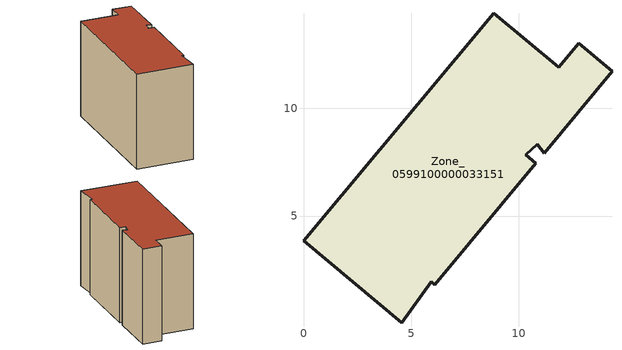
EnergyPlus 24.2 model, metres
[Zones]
Zone_0599100000033151
 floor ground (C_G): 11.86,11.92 12.77,13.02 14.33,11.72 11.17,7.92 10.87,8.33 10.32,7.85 10.78,7.45 6.1,1.81 5.93,1.95 4.56,0.03 0,3.85 8.84,14.43 z0
 wall outside (C_F): 5.93,1.95 6.1,1.81 10.78,7.45 10.32,7.85 10.87,8.33 11.17,7.92 14.33,11.72 12.77,13.02 11.86,11.92 8.84,14.43 0,3.85 4.56,0.03 5.93,1.95 z0:10.08
 roof outside (C_R): 11.17,7.92 14.33,11.72 12.77,13.02 11.86,11.92 8.84,14.43 0,3.85 4.56,0.03 5.93,1.95 6.1,1.81 10.78,7.45 10.32,7.85 10.87,8.33 z10.08
[BUILDING]
Pand.0599100000033151: North Axis=0; Terrain=City; Loads Convergence Tolerance Value=0.04; Temperature Convergence Tolerance Value=0.4; Solar Distribution=FullExterior; Maximum Number of Warmup Days=25; Minimum Number of Warmup Days=1
[Site:Location]
Rotterdam.The.Hague.AP_ZH_NLD Design_Conditions: Latitude=51.96; Longitude=4.45; Time Zone=1; Elevation=-4.5
[SITE:GROUNDTEMPERATURE:BUILDINGSURFACE]
18, 18, 18, 18, 18, 18, 18, 18, 18, 18, 18, 18
[MATERIAL] Thermal Absorptance=0.9; Solar Absorptance=0.7; Visible Absorptance=0.7
Name | Roughness | Thickness | Conductivity | Density | Specific Heat
G.TC.1946 | MediumSmooth | 0.15 | 1 | 540 | 1210
F.TC.1946 | Rough | 0.3 | 0.857143 | 1920 | 840
R.TC.1946 | MediumRough | 0.2 | 0.909091 | 1500 | 1000
[CONSTRUCTION]
C_G: G.TC.1946
C_F: F.TC.1946
C_R: R.TC.1946
[ZONE]
Zone_0599100000033151: Type=1; Multiplier=1; Ceiling Height=Autocalculate; Volume=Autocalculate; Floor Area=autocalculate; Part of Total Floor Area=Yes
[ZONEINFILTRATION:DESIGNFLOWRATE]
Infil_Zone_0599100000033151: Zone or ZoneList or Space or SpaceList=Zone_0599100000033151; Schedule=AlwaysOn; Design Flow Rate Calculation Method=Flow/Area; Flow Rate per Floor Area=0.003; Constant Term Coefficient=1; Temperature Term Coefficient=0; Velocity Term Coefficient=0; Velocity Squared Term Coefficient=0
[HVACTEMPLATE:ZONE:IDEALLOADSAIRSYSTEM]
Zone_0599100000033151: Maximum Heating Supply Air Temperature=50; Minimum Cooling Supply Air Temperature=13; Maximum Heating Supply Air Humidity Ratio=0.0156; Minimum Cooling Supply Air Humidity Ratio=0.0077; Heating Limit=NoLimit; Cooling Limit=NoLimit; Dehumidification Control Type=ConstantSensibleHeatRatio; Cooling Sensible Heat Ratio=0.7; Dehumidification Setpoint=60; Humidification Control Type=None; Humidification Setpoint=30; Outdoor Air Method=None; Outdoor Air Flow Rate per Person=0.00944; Outdoor Air Flow Rate per Zone Floor Area=0; Outdoor Air Flow Rate per Zone=0; Demand Controlled Ventilation Type=None; Outdoor Air Economizer Type=NoEconomizer; Heat Recovery Type=None; Sensible Heat Recovery Effectiveness=0.7; Latent Heat Recovery Effectiveness=0.65
[ZONECONTROL:THERMOSTAT]
ThermostatControl_Zone_0599100000033151: Zone or ZoneList=Zone_0599100000033151; Control Type Schedule=DualSetpointControlType; Control 1=Thermostat_Zone_0599100000033151; Temperature Difference Between Cutout And Setpoint=0
[THERMOSTATSETPOINT:DUALSETPOINT]
Thermostat_Zone_0599100000033151: Heating Setpoint Temperature Schedule=HeatingSetpoint_Zone_0599100000033151; Cooling Setpoint Temperature Schedule=CoolingSetpoint_Zone_0599100000033151
[SCHEDULE:COMPACT]
HeatingSetpoint_Zone_0599100000033151: Through: 12/31, For: AllDays, Until: 24:00, 21
CoolingSetpoint_Zone_0599100000033151: Through: 12/31, For: AllDays, Until: 24:00, 24
DualSetpointControlType: Through: 12/31, For: AllDays, Until: 24:00, 4
AlwaysOn: Through: 12/31, For: AllDays, Until: 24:00, 1
